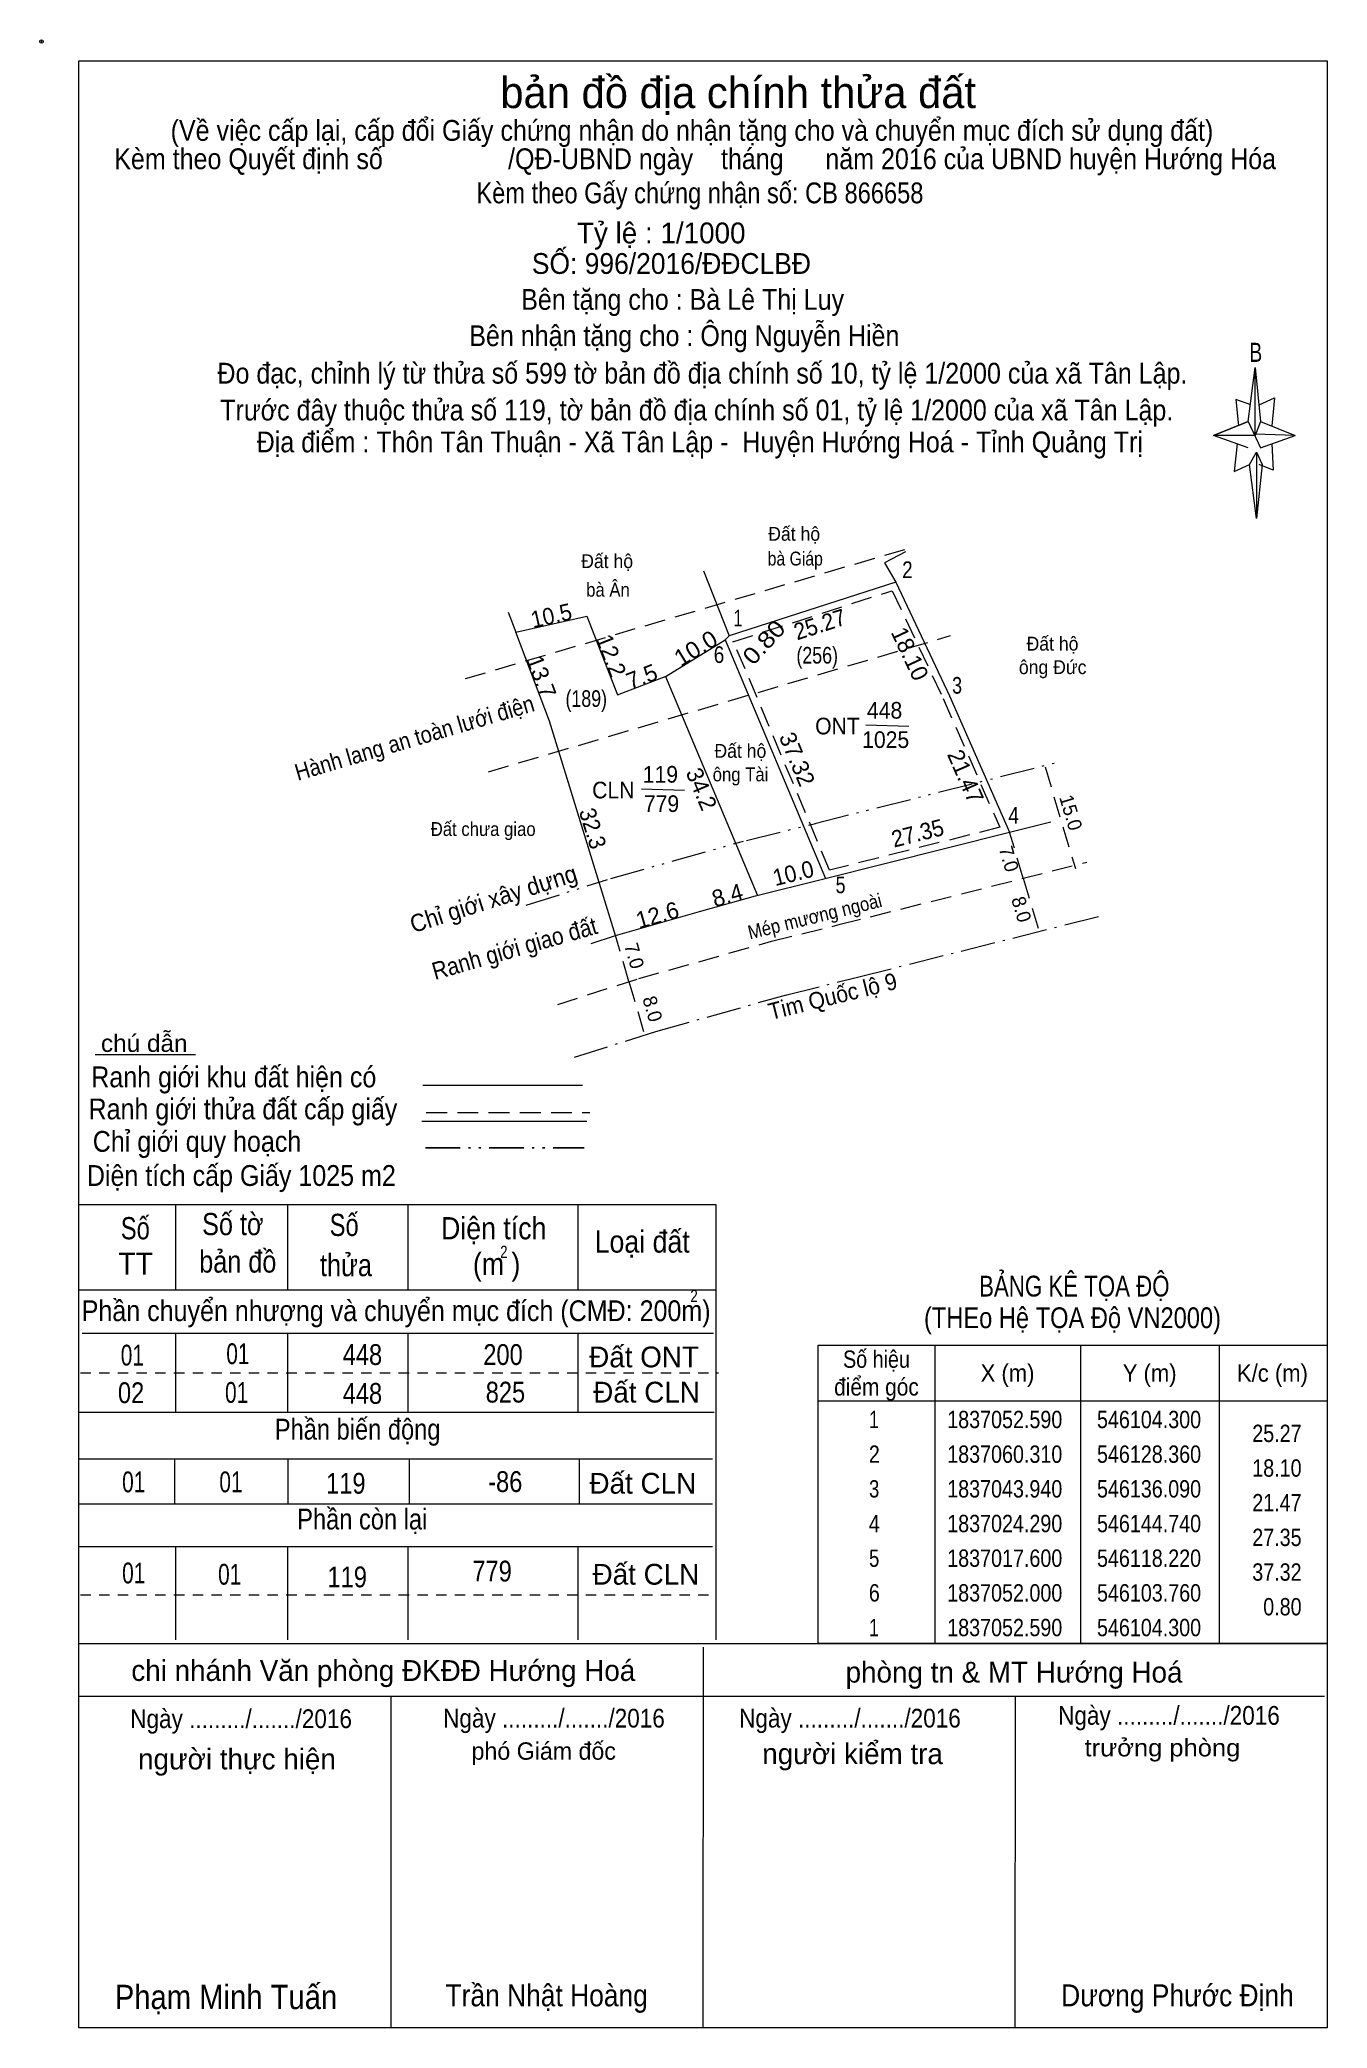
# Model space of a CAD drawing. Header units: metres. Extents: x 546005 to 546191, y 1836852 to 1837139.
import ezdxf
from ezdxf.enums import TextEntityAlignment as Align

# ---------------------------------------------------------------- set-up
doc = ezdxf.new("R2010")
doc.units = ezdxf.units.M
doc.header["$PDMODE"] = 32
doc.header["$PDSIZE"] = 0.5
for name, pattern in [('DASH_DOUBLE_DOT', [9.2, 5, -1.2, 0.3, -1.2, 0.3, -1.2]), ('DOT_DASHED', [7.7, 5, -1.2, 0.3, -1.2]), ('MEDIUM_DASHED', [4.5, 3, -1.5]), ('SHORT_DASHED', [2.7, 1.5, -1.2])]:
    doc.linetypes.add(name, pattern=pattern)
for name, color, linetype, lineweight in [('1', 7, 'MEDIUM_DASHED', 13), ('10', 7, 'Continuous', 13), ('17', 7, 'Continuous', 13), ('22', 7, 'MEDIUM_DASHED', 13), ('23', 7, 'Continuous', 13), ('5', 7, 'Continuous', 13), ('59', 7, 'MEDIUM_DASHED', 13), ('6', 7, 'Continuous', 13), ('63', 7, 'Continuous', 13)]:
    doc.layers.add(name, color=color, linetype=linetype, lineweight=lineweight)
doc.layers.add('14', color=7, linetype='Continuous')

msp = doc.modelspace()

# ---------------------------------------------------------------- linework, layer by layer
at = {"layer": '1'}
msp.add_lwpolyline([(546104.86, 1837051.72), (546127.83, 1837059.09), (546135.18, 1837043.52), (546143.35, 1837024.97), (546118.81, 1837018.78), (546104.93, 1837051.8)], close=True, dxfattribs=at)
at = {"layer": '10'}
for p, q in [((546100.61, 1837061.94), (546104.3, 1837052.59)), ((546128.36, 1837060.31), (546104.3, 1837052.59)), ((546072.46, 1837056.01), (546073.55, 1837053.12)), ((546095.22, 1837046.77), (546103.76, 1837052)), ((546103.76, 1837052), (546104.3, 1837052.59)), ((546088.23, 1837044.06), (546095.22, 1837046.77))]:
    msp.add_line(p, q, dxfattribs=at)
for points in [[(546129.77, 1837064.67), (546126.72, 1837063.12), (546128.36, 1837060.31)], [(546128.36, 1837060.31), (546136.09, 1837043.94), (546144.74, 1837024.29)], [(546073.55, 1837053.12), (546083.79, 1837055.43), (546088.23, 1837044.06)], [(546087.94, 1837009.36), (546078.39, 1837040.26), (546073.55, 1837053.12)]]:
    msp.add_lwpolyline(points, dxfattribs=at)
at = {"layer": '17'}
for p, q in [((546012.88, 1836992.2), (546027.36, 1836992.2)), ((546010.6, 1836970.56), (546102.4, 1836970.56)), ((546024.48, 1836970.56), (546024.48, 1836958.28)), ((546040.64, 1836970.56), (546040.64, 1836958.28)), ((546058, 1836970.56), (546058, 1836958.28)), ((546082.52, 1836970.56), (546082.52, 1836958.28)), ((546102.4, 1836970.56), (546102.4, 1836907.8)), ((546010.6, 1836958.28), (546102.4, 1836958.28)), ((546011.04, 1836952.04), (546102.04, 1836952.04)), ((546024.48, 1836952.04), (546024.48, 1836940.64)), ((546040.64, 1836952.04), (546040.64, 1836940.64)), ((546058, 1836952.04), (546058, 1836940.64)), ((546082.52, 1836952.04), (546082.52, 1836940.64)), ((546010.6, 1836940.64), (546102.16, 1836940.64)), ((546010.64, 1836933.92), (546101.92, 1836933.92)), ((546024.32, 1836933.92), (546024.32, 1836927.44)), ((546040.68, 1836933.92), (546040.68, 1836927.44)), ((546058.2, 1836933.92), (546058.2, 1836927.44)), ((546082.68, 1836933.92), (546082.68, 1836927.44)), ((546010.64, 1836927.44), (546101.92, 1836927.44)), ((546010.64, 1836921.28), (546101.92, 1836921.28)), ((546024.48, 1836921.28), (546024.48, 1836907.8)), ((546040.64, 1836921.28), (546040.64, 1836907.8)), ((546058, 1836921.28), (546058, 1836907.8)), ((546082.52, 1836921.28), (546082.52, 1836907.8)), ((546100.56, 1836851.84), (546100.6, 1836906.76)), ((546055.56, 1836851.88), (546055.6, 1836899.68)), ((546145.56, 1836851.8), (546145.6, 1836899.68))]:
    msp.add_line(p, q, dxfattribs=at)
at = {"layer": '17', "linetype": 'SHORT_DASHED'}
for p, q in [((546010.76, 1836946.32), (546102.8, 1836946.32)), ((546010.76, 1836914.28), (546102.32, 1836914.28))]:
    msp.add_line(p, q, dxfattribs=at)
at = {"layer": '22', "linetype": 'DASH_DOUBLE_DOT'}
for p, q in [((546116.68, 1837025.53), (546152.23, 1837034.49)), ((546106.83, 1837023.09), (546116.75, 1837025.54)), ((546087.24, 1837017.59), (546106.37, 1837022.97)), ((546075.07, 1837013.74), (546086.77, 1837017.45))]:
    msp.add_line(p, q, dxfattribs=at)
at = {"layer": '22'}
for p, q in [((546120.35, 1837010.98), (546155.9, 1837019.94)), ((546110.43, 1837008.53), (546120.35, 1837010.98)), ((546091.3, 1837003.15), (546110.43, 1837008.53)), ((546079.6, 1836999.44), (546091.3, 1837003.15))]:
    msp.add_line(p, q, dxfattribs=at)
at = {"layer": '22', "linetype": 'DOT_DASHED'}
for p, q in [((546122.84, 1837003.36), (546157.85, 1837012.18)), ((546112.42, 1837000.78), (546122.82, 1837003.35)), ((546093.73, 1836995.52), (546112.59, 1837000.83)), ((546082.02, 1836991.81), (546093.73, 1836995.52))]:
    msp.add_line(p, q, dxfattribs=at)
at = {"layer": '23'}
msp.add_lwpolyline([(546084.42, 1837008.22), (546087.94, 1837009.36), (546100.02, 1837012.81), (546108.11, 1837015.08), (546117.8, 1837017.5), (546144.74, 1837024.29), (546150.69, 1837025.76)], dxfattribs=at)
at = {"layer": '5'}
for p, q in [((546010.56, 1836851.88), (546010.56, 1837135.48)), ((546179.16, 1837083.48), (546180.16, 1837091.28)), ((546180.96, 1837083.48), (546185.96, 1837081.48)), ((546179.16, 1837079.68), (546174.16, 1837081.48)), ((546180.96, 1837079.68), (546185.96, 1837081.48)), ((546182.56, 1837080.28), (546182.76, 1837076.48)), ((546180.36, 1837079.08), (546181.16, 1837077.28)), ((546181.16, 1837077.28), (546180.36, 1837069.48)), ((546182.76, 1837076.48), (546180.76, 1837077.28))]:
    msp.add_line(p, q, dxfattribs=at)
at = {"layer": '5', "linetype": 'DASH_DOUBLE_DOT', "lineweight": 25}
msp.add_line((546060.52, 1836978.76), (546083.4, 1836978.76), dxfattribs=at)
at = {"layer": '5'}
for points in [[(546010.56, 1837135.48), (546190.56, 1837135.48), (546190.56, 1836851.88)], [(546179.56, 1837085.88), (546177.36, 1837086.68), (546177.76, 1837082.88)], [(546180.76, 1837085.88), (546182.96, 1837086.88), (546182.56, 1837082.88)], [(546180.16, 1837081.48), (546179.16, 1837083.48), (546174.16, 1837081.48)], [(546177.56, 1837080.28), (546177.16, 1837076.28), (546179.36, 1837077.28)]]:
    msp.add_lwpolyline(points, dxfattribs=at)
for points in [[(546180.16, 1837091.28), (546180.96, 1837083.48), (546180.16, 1837081.48)], [(546180.16, 1837081.48), (546174.16, 1837081.48), (546179.16, 1837083.48), (546180.96, 1837079.68), (546185.96, 1837081.48), (546180.16, 1837081.68)], [(546180.36, 1837079.08), (546180.36, 1837069.48), (546179.36, 1837077.28)]]:
    msp.add_lwpolyline(points, close=True, dxfattribs=at)
msp.add_point((546005.16, 1837138.28), dxfattribs=at)
at = {"layer": '59'}
for p, q in [((546129.59, 1837065), (546066.01, 1837046.29)), ((546069.64, 1837032.97), (546136.25, 1837052.61))]:
    msp.add_line(p, q, dxfattribs=at)
at = {"layer": '6'}
for p, q in [((546103.76, 1837052), (546118.22, 1837017.6)), ((546095.13, 1837046.72), (546108.4, 1837015.15)), ((546124.02, 1837039.73), (546130.21, 1837039.57)), ((546091.69, 1837030.5), (546097.88, 1837030.34)), ((546060.16, 1836987.8), (546083.16, 1836987.8)), ((546060, 1836982.6), (546083.8, 1836982.6)), ((546010.56, 1836907.28), (546190.56, 1836907.28)), ((546010.56, 1836899.68), (546190.16, 1836899.68)), ((546190.56, 1836851.88), (546010.56, 1836851.88))]:
    msp.add_line(p, q, dxfattribs=at)
at = {"layer": '6', "linetype": 'MEDIUM_DASHED'}
msp.add_line((546060.64, 1836983.84), (546084.24, 1836983.84), dxfattribs=at)
at = {"layer": '63', "linetype": 'MEDIUM_DASHED'}
for p, q in [((546149.87, 1837033.67), (546154.25, 1837019.02)), ((546146.73, 1837017.63), (546144.74, 1837024.29)), ((546146.73, 1837017.63), (546149.12, 1837009.64)), ((546089.87, 1837002.75), (546087.94, 1837009.36)), ((546089.87, 1837002.75), (546092.11, 1836995.06))]:
    msp.add_line(p, q, dxfattribs=at)
at = {"layer": '63'}
for p, q in [((546133.96, 1836950.28), (546133.96, 1836907.28)), ((546154.96, 1836950.28), (546154.96, 1836907.28)), ((546174.96, 1836950.28), (546174.96, 1836907.28)), ((546117.16, 1836942.28), (546190.56, 1836942.28))]:
    msp.add_line(p, q, dxfattribs=at)
msp.add_lwpolyline([(546117.16, 1836950.28), (546190.56, 1836950.28), (546190.56, 1836907.28), (546117.16, 1836907.28)], close=True, dxfattribs=at)

# ---------------------------------------------------------------- texts
at = {"layer": '14', "width": 0.8}
for s, p in [('(256)', (546117.015, 1837048.58)), ('(189)', (546083.715, 1837042.33))]:
    msp.add_text(s, height=2.4, dxfattribs=at).set_placement(p, align=Align.CENTER)
at = {"layer": '17'}
for s, height, width, p in [('Số', 3.2, 0.8, (546018.685, 1836965.56)), ('Số tờ', 3.2, 0.85, (546032.745, 1836966.16)), ('Số', 3.2, 0.8, (546048.805, 1836966.04)), ('Diện tích', 3.2, 0.9, (546070.37, 1836965.56)), ('2', 1.77, 0.8, (546071.83, 1836962.87)), ('Loại đất', 3.2, 0.9, (546091.775, 1836963.64)), ('TT', 3.2, 0.95, (546018.745, 1836960.44)), ('bản đồ', 3.2, 0.85, (546033.465, 1836960.76)), ('thửa', 3.2, 0.85, (546049.065, 1836960.24)), ('(m )', 3.2, 0.9, (546070.79, 1836960.4)), ('Phần chuyển nhượng và chuyển mục đích (CMĐ: 200m)', 3, 0.9, (546056.3, 1836953.76)), ('2', 1.77, 0.8, (546099.26, 1836956.5)), ('01', 3, 0.75, (546018.26, 1836947.36)), ('01', 3, 0.75, (546033.48, 1836947.56)), ('448', 3, 0.85, (546051.435, 1836947.44)), ('200', 3, 0.85, (546071.71, 1836947.44)), ('02', 3, 0.85, (546018.08, 1836941.94)), ('01', 3, 0.75, (546033.3, 1836941.98)), ('448', 3, 0.85, (546051.435, 1836941.84)), ('825', 3, 0.85, (546072.06, 1836942.02)), ('Phần biến động', 3, 0.85, (546050.745, 1836936.68)), ('01', 3, 0.75, (546018.46, 1836929.08)), ('01', 3, 0.75, (546032.48, 1836929.08)), ('119', 3, 0.85, (546049.045, 1836928.88)), ('-86', 3, 0.85, (546072.035, 1836929.12)), ('Phần còn lại', 3, 0.85, (546051.415, 1836923.72)), ('01', 3, 0.75, (546018.46, 1836915.94)), ('01', 3, 0.75, (546032.3, 1836915.76)), ('779', 3, 0.85, (546070.135, 1836916.22)), ('119', 3, 0.85, (546049.245, 1836915.38))]:
    msp.add_text(s, height=height, dxfattribs=dict(at, width=width)).set_placement(p, align=Align.CENTER)
for s, p in [('Đất ONT', (546092.05, 1836947.1)), ('Đất CLN', (546092.41, 1836942.02)), ('Đất CLN', (546091.87, 1836928.88)), ('Đất CLN', (546092.32, 1836915.76))]:
    msp.add_text(s, height=3, dxfattribs=at).set_placement(p, align=Align.CENTER)
at = {"layer": '5'}
for s, height, p in [('bản đồ địa chính thửa đất', 4.5, (546105.625, 1837128.68)), ('Tỷ lệ : 1/1000', 3, (546094.525, 1837109.17))]:
    msp.add_text(s, height=height, dxfattribs=at).set_placement(p, align=Align.CENTER)
for s, height, width, p in [('(Về việc cấp lại, cấp đổi Giấy chứng nhận do nhận tặng cho và chuyển mục đích sử dụng đất)', 3, 0.9, (546098.955, 1837123.96)), ('Kèm theo Quyết định số                  /QĐ-UBND ngày    tháng      năm 2016 của UBND huyện Hướng Hóa', 3, 0.9, (546099.415, 1837119.87)), ('Kèm theo Gấy chứng nhận số: CB 866658', 3, 0.85, (546100.1, 1837114.95)), ('SỐ: 996/2016/ĐĐCLBĐ', 3, 0.95, (546095.99, 1837104.77)), ('Bên tặng cho : Bà Lê Thị Luy', 3, 0.9, (546097.61, 1837099.59)), ('Bên nhận tặng cho : Ông Nguyễn Hiền', 3, 0.9, (546097.855, 1837094.36)), ('B', 2.755, 0.75, (546180.26, 1837092.08)), ('Đo đạc, chỉnh lý từ thửa số 599 tờ bản đồ địa chính số 10, tỷ lệ 1/2000 của xã Tân Lập.', 3, 0.9, (546100.465, 1837088.95)), ('Trước đây thuộc thửa số 119, tờ bản đồ địa chính số 01, tỷ lệ 1/2000 của xã Tân Lập.', 3, 0.9, (546099.65, 1837083.64)), ('Địa điểm : Thôn Tân Thuận - Xã Tân Lập -  Huyện Hướng Hoá - Tỉnh Quảng Trị ', 3, 0.9, (546100.59, 1837079.04)), ('BẢNG KÊ TỌA ĐỘ', 3, 0.8, (546154.09, 1836957.31)), ('(THEo Hệ TỌA Độ VN2000)', 3, 0.85, (546153.825, 1836952.75))]:
    msp.add_text(s, height=height, dxfattribs=dict(at, width=width)).set_placement(p, align=Align.CENTER)
at = {"layer": '6'}
for s, height, width, p in [('448', 2.4, 0.95, (546126.735, 1837040.64)), ('ONT', 2.4, 0.95, (546119.935, 1837038.37)), ('1025', 2.4, 0.95, (546126.89, 1837036.41)), ('119', 2.4, 0.95, (546094.405, 1837031.41)), ('CLN', 2.4, 0.95, (546087.615, 1837029.14)), ('779', 2.4, 0.95, (546094.565, 1837027.18)), ('chú dẫn', 2.5, 1.05, (546019.975, 1836992.58)), ('Ranh giới khu đất hiện có ', 3, 0.9, (546033.39, 1836987.48)), ('Ranh giới thửa đất cấp giấy', 3, 0.9, (546034.205, 1836982.86)), ('Chỉ giới quy hoạch', 3, 0.9, (546027.585, 1836978.18)), ('Diện tích cấp Giấy 1025 m2', 3, 0.9, (546033.975, 1836973.26)), ('Ngày ........./......./2016', 2.7, 0.9, (546033.94, 1836895.08)), ('Ngày ........./......./2016', 2.7, 0.9, (546079.06, 1836895.16)), ('Ngày ........./......./2016', 2.7, 0.9, (546121.74, 1836895.16)), ('Ngày ........./......./2016', 2.7, 0.9, (546167.74, 1836895.56)), (' trưởng phòng', 2.5, 1.1, (546166.285, 1836891)), ('Phạm Minh Tuấn', 3.5, 0.9, (546031.765, 1836854.56)), ('Trần Nhật Hoàng', 3.16, 0.9, (546078.01, 1836854.96)), ('Dương Phước Định', 3.16, 0.9, (546168.965, 1836854.96))]:
    msp.add_text(s, height=height, dxfattribs=dict(at, width=width)).set_placement(p, align=Align.CENTER)
for s, rotation, width, p in [('Chỉ giới xây dựng', 17.594, 0.95, (546070.707, 1837013.489)), ('Ranh giới giao đất', 15.939, 0.9, (546073.707, 1837006.309))]:
    msp.add_text(s, height=2.5, rotation=rotation, dxfattribs=dict(at, width=width)).set_placement(p, align=Align.CENTER)
for s, height, p in [('chi nhánh Văn phòng ĐKĐĐ Hướng Hoá', 3, (546054.445, 1836901.88)), ('phòng tn & MT Hướng Hoá', 3, (546145.4, 1836901.64)), ('phó Giám đốc', 2.5, (546077.58, 1836890.52)), ('người kiểm tra', 3, (546122.115, 1836889.88)), ('người thực hiện', 3, (546033.345, 1836889.12))]:
    msp.add_text(s, height=height, dxfattribs=at).set_placement(p, align=Align.CENTER)
at = {"layer": '63'}
for s, height, width, p in [('Đất hộ', 2, 0.95, (546113.695, 1837066.29)), ('bà Giáp', 2, 0.85, (546113.85, 1837062.72)), ('Đất hộ', 2, 0.95, (546086.725, 1837062.35)), ('bà Ân', 2, 0.9, (546086.845, 1837058.23)), ('Đất hộ', 2, 0.95, (546150.945, 1837050.45)), ('ông Đức', 2, 0.95, (546150.97, 1837047.06)), ('Đất hộ', 2, 0.95, (546105.935, 1837034.99)), ('ông Tài', 2, 0.9, (546105.96, 1837031.6)), ('Đất chưa giao', 2, 0.9, (546068.85, 1837023.72)), ('Số hiệu', 2.5, 0.85, (546125.56, 1836947.03)), ('X (m)', 2.5, 0.95, (546144.46, 1836945.03)), ('Y (m)', 2.5, 0.95, (546164.955, 1836945.03)), ('K/c (m)', 2.5, 0.95, (546182.66, 1836945.03)), ('điểm góc', 2.5, 0.9, (546125.56, 1836943.03)), (' 1', 2.5, 0.75, (546124.855, 1836938.33)), ('1837052.590', 2.5, 0.85, (546144.06, 1836938.33)), ('546104.300', 2.5, 0.85, (546164.865, 1836938.33)), (' 2', 2.5, 0.85, (546124.86, 1836933.33)), ('1837060.310', 2.5, 0.85, (546144.06, 1836933.33)), ('546128.360', 2.5, 0.85, (546164.865, 1836933.33)), (' 3', 2.5, 0.8, (546124.86, 1836928.33)), ('1837043.940', 2.5, 0.85, (546144.06, 1836928.33)), ('546136.090', 2.5, 0.85, (546164.865, 1836928.33)), (' 4', 2.5, 0.85, (546124.855, 1836923.33)), ('1837024.290', 2.5, 0.85, (546144.06, 1836923.33)), ('546144.740', 2.5, 0.85, (546164.865, 1836923.33)), (' 5', 2.5, 0.8, (546124.86, 1836918.33)), ('1837017.600', 2.5, 0.85, (546144.06, 1836918.33)), ('546118.220', 2.5, 0.85, (546164.865, 1836918.33)), (' 6', 2.5, 0.85, (546124.86, 1836913.33)), ('1837052.000', 2.5, 0.85, (546144.06, 1836913.33)), ('546103.760', 2.5, 0.85, (546164.865, 1836913.33)), (' 1', 2.5, 0.75, (546124.855, 1836908.33)), ('1837052.590', 2.5, 0.85, (546144.06, 1836908.33)), ('546104.300', 2.5, 0.85, (546164.865, 1836908.33))]:
    msp.add_text(s, height=height, dxfattribs=dict(at, width=width)).set_placement(p, align=Align.CENTER)
for s, height, width, p in [(' 2', 2.4, 0.85, (546130.78, 1837060.91)), (' 1', 2.4, 0.75, (546106.26, 1837053.95)), (' 6', 2.4, 0.85, (546103.61, 1837048.67)), (' 3', 2.4, 0.8, (546137.9, 1837044.24)), (' 4', 2.4, 0.85, (546146.1, 1837025.5)), (' 5', 2.4, 0.8, (546121.1, 1837015.47)), ('25.27', 2.5, 0.85, (546186.86, 1836936.33)), ('18.10', 2.5, 0.85, (546186.86, 1836931.33)), ('21.47', 2.5, 0.85, (546186.86, 1836926.33)), ('27.35', 2.5, 0.85, (546186.86, 1836921.33)), ('37.32', 2.5, 0.85, (546186.86, 1836916.33)), ('0.80', 2.5, 0.85, (546186.86, 1836911.33))]:
    msp.add_text(s, height=height, dxfattribs=dict(at, width=width)).set_placement(p, align=Align.RIGHT)
for s, height, rotation, width, p in [('10.5', 2.4, 12.712, 0.95, (546078.931, 1837054.333)), ('25.27', 2.4, 17.79, 0.95, (546117.753, 1837053.089)), ('0.80', 2.4, 47.534, 1.15, (546110.222, 1837050.84)), ('10.0', 2.4, 31.484, 1.05, (546100.123, 1837049.766)), ('Hành lang an toàn lưới điện', 2.4, 16.428, 0.9, (546059.281, 1837036.716)), ('32.3', 2.4, 287.174, 0.95, (546083.499, 1837024.454)), ('27.35', 2.4, 14.158, 0.95, (546131.781, 1837022.966)), ('10.0', 2.4, 14.022, 0.95, (546113.854, 1837017.198)), ('Mép mương ngoài', 2, 13.873, 0.9, (546116.91, 1837011.166)), ('Tim Quốc lộ 9', 2.4, 13.881, 0.95, (546119.532, 1836999.444))]:
    msp.add_text(s, height=height, rotation=rotation, dxfattribs=dict(at, width=width)).set_placement(p, align=Align.CENTER)
for s, height, rotation, p in [('18.10', 2.4, 295.277, (546129.292, 1837049.482)), ('12.2', 2.4, 291.331, (546086.181, 1837049.312)), ('13.7', 2.4, 290.624, (546076.126, 1837046.268)), ('7.5', 2.4, 21.191, (546092.156, 1837045.584)), ('37.32', 2.4, 292.799, (546113.005, 1837034.335)), ('21.47', 2.4, 293.759, (546137.311, 1837031.823)), ('34.2', 2.4, 292.799, (546099.22, 1837030.03)), ('15.0', 2, 286.645, (546152.639, 1837026.811)), ('7.0', 2, 286.636, (546143.702, 1837020.126)), ('8.4', 2.4, 15.674, (546104.386, 1837014.031)), ('12.6', 2.4, 15.939, (546094.3, 1837011.174)), ('8.0', 2, 286.653, (546145.502, 1837012.857)), ('7.0', 2, 286.277, (546089.68, 1837006.155)), ('8.0', 2, 286.24, (546092.307, 1836998.51))]:
    msp.add_text(s, height=height, rotation=rotation, dxfattribs=at).set_placement(p, align=Align.CENTER)

doc.saveas('drawing.dxf')
